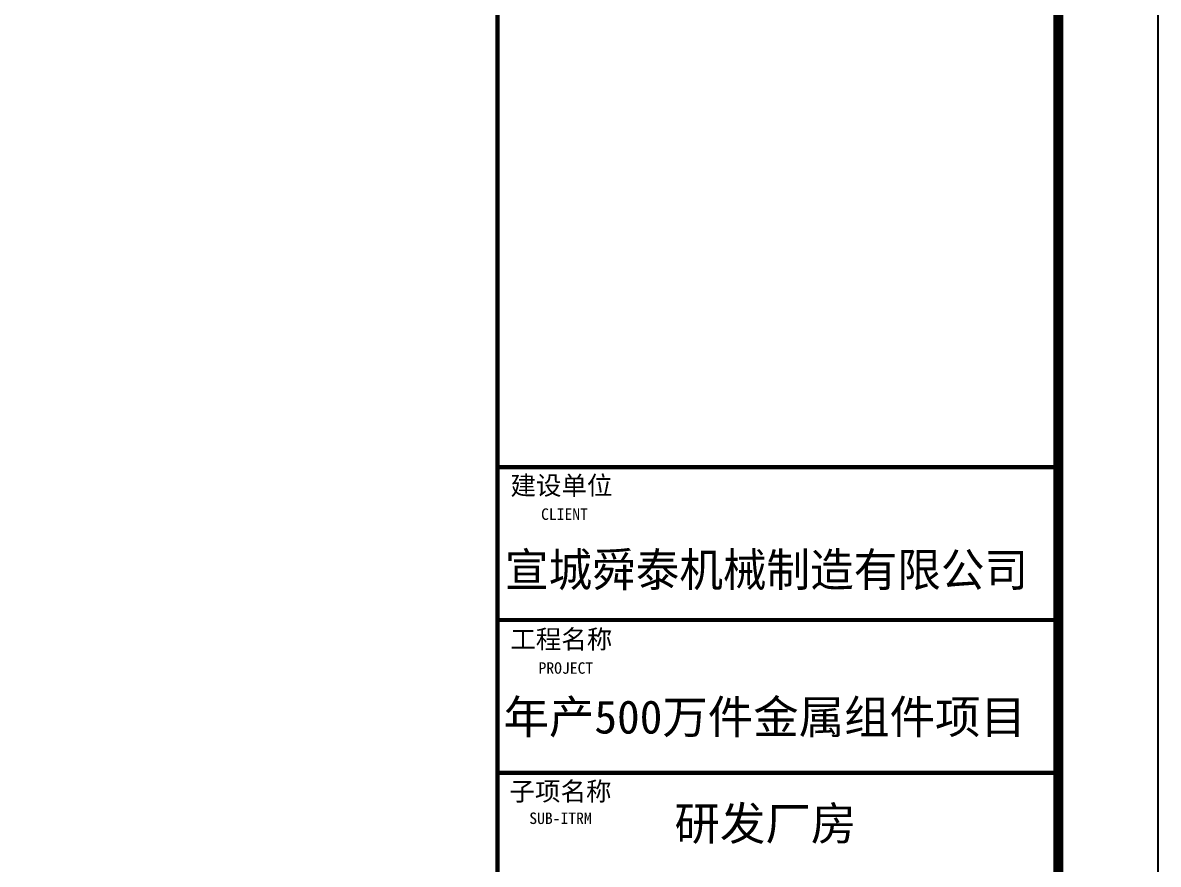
# Model space of a CAD drawing. Extents: x -522490 to 417652, y 450811 to 1108047.
# Drawn here: x 391392 to 402752, y 656182 to 664606 of the extents above; entities that cross this region are included whole.
import ezdxf

# ---------------------------------------------------------------- set-up
doc = ezdxf.new("R2010")
doc.units = 0
doc.header["$LTSCALE"] = 1000
doc.header["$MEASUREMENT"] = 0
for name, color, linetype in [('46', 7, 'Continuous'), ('PUB_TEXT', 7, 'Continuous'), ('PUB_TITLE', 4, 'Continuous'), ('sytq', 4, 'Continuous')]:
    doc.layers.add(name, color=color, linetype=linetype)
doc.styles.add('-黑体', font='', dxfattribs={"width": 0.8})
doc.styles.add('STYLE-黑体', font='simhei.ttf')
doc.styles.add('TQ', font='')
doc.styles.get('-黑体').set_extended_font_data('Microsoft YaHei')
doc.styles.get('TQ').set_extended_font_data('SimSun')

msp = doc.modelspace()

# ---------------------------------------------------------------- linework, layer by layer
at = {"layer": 'PUB_TITLE'}
msp.add_lwpolyline([(343352.5, 637739.9), (402752.5, 637739.9), (402752.5, 679739.9), (343352.5, 679739.9)], close=True, dxfattribs=at)
at = {"layer": 'PUB_TITLE', "const_width": 100}
msp.add_lwpolyline([(345852.5, 638739.9), (401752.5, 638739.9), (401752.5, 678739.9), (345852.5, 678739.9)], close=True, dxfattribs=at)
at = {"layer": 'PUB_TITLE', "lineweight": 40, "const_width": 42.5}
for points in [[(396142.5, 678739.9), (396142.5, 638739.9)], [(396142.5, 660156.8), (401752.5, 660156.8)], [(396142.5, 658626.8), (401752.5, 658626.8)], [(396142.5, 657096.8), (401752.5, 657096.8)]]:
    msp.add_lwpolyline(points, dxfattribs=at)

# ---------------------------------------------------------------- texts
at = {"layer": '46', "linetype": 'Continuous', "style": '-黑体', "width": 0.95}
msp.add_text('宣城舜泰机械制造有限公司', height=336.496, dxfattribs=at).set_placement((396217, 658962.2))
at = {"layer": 'PUB_TEXT', "attachment_point": 1, "style": 'TQ'}
for s, insert, char_height, width in [('建设单位', (396271.9, 660067), 187, 1111.8), ('CLIENT', (396578, 659744), 114.75, 2399.55), ('工程名称', (396270.4, 658528.7), 187, 1111.8), ('PROJECT', (396552.5, 658203.8), 114.75, 2399.55), ('子项名称', (396262.3, 657005.6), 187, 1111.8), ('SUB-ITRM', (396459.9, 656699.8), 114.75, 2399.55)]:
    msp.add_mtext(s, dxfattribs=dict(at, insert=insert, char_height=char_height, width=width))
at = {"layer": 'sytq', "color": 7, "style": 'STYLE-黑体'}
for s, height, p in [('年产500万件金属组件项目', 333.333, (396201.8, 657490.4)), ('研发厂房', 333.33, (397912.5, 656423.8))]:
    msp.add_text(s, height=height, dxfattribs=at).set_placement(p)

doc.saveas('drawing.dxf')
